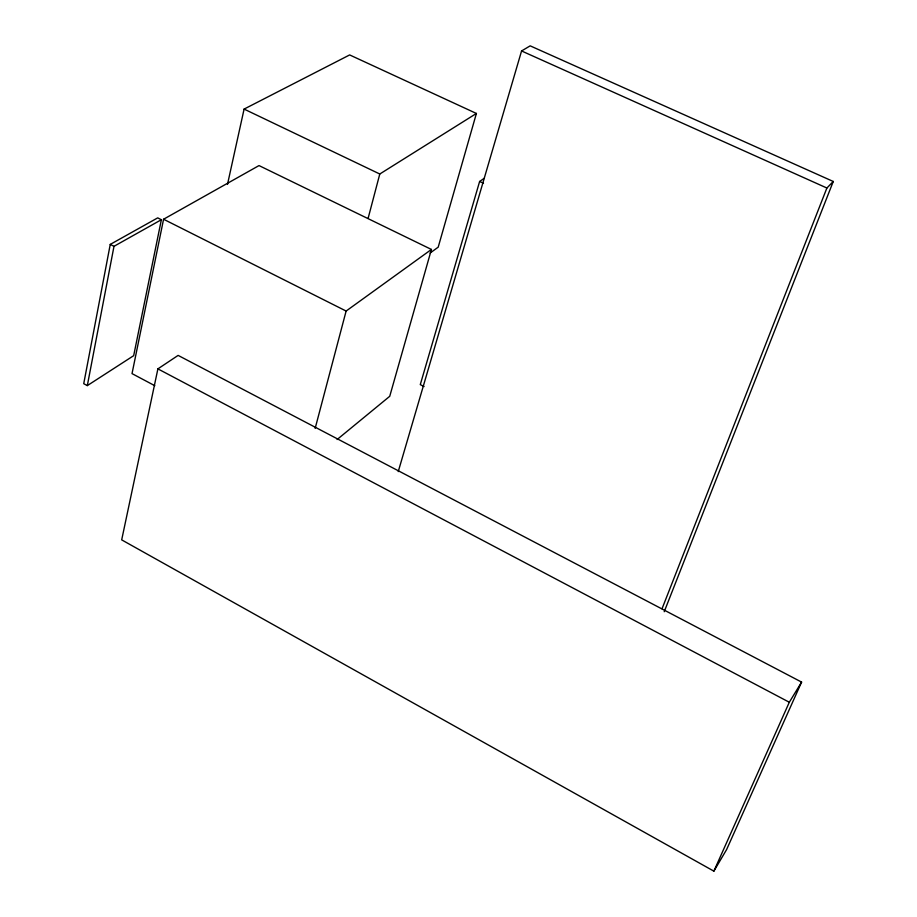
<?xml version="1.0" encoding="UTF-8"?>
<svg xmlns="http://www.w3.org/2000/svg" width="917" height="917" viewBox="0 0 917 917"><rect width="100%" height="100%" fill="white"/><g stroke="black" fill="none" stroke-linecap="round" stroke-linejoin="round"><path stroke-width="1.38" d="M110.246 244.403L83.734 383.684L87.321 385.61L133.676 355.67L161.369 219.713L157.713 217.868L110.246 244.403L113.995 246.318L161.369 219.713M87.321 385.61L113.995 246.318M337.124 439.518L389.736 396.293L431.426 249.447L259.018 165.576L163.57 219.243L132.025 373.609L154.801 385.702M157.896 368.875L121.686 539.872L713.873 871.15L726.596 849.589L801.596 682.099L178.127 355.395L157.896 368.875L789.308 702.25L713.873 871.15M227.485 184.409L244.094 109.089L349.652 54.928L476.404 113.456L438.2 247.166L430.107 253.023M368.118 218.326L379.787 174.012L476.404 113.456M315.161 428.365L346.122 311.046L431.426 249.447M484.325 178.23L479.625 181.474L420.284 384.613L424.09 386.55M398.242 471.602L521.567 50.962L530.175 45.85L833.266 181.474L664.217 611.719M662.028 608.773L826.893 188.019L833.266 181.474M789.308 702.25L801.596 682.099M521.567 50.962L826.893 188.019M479.625 181.474L483.488 183.297M244.094 109.089L379.787 174.012M163.57 219.243L346.122 311.046"/></g></svg>
